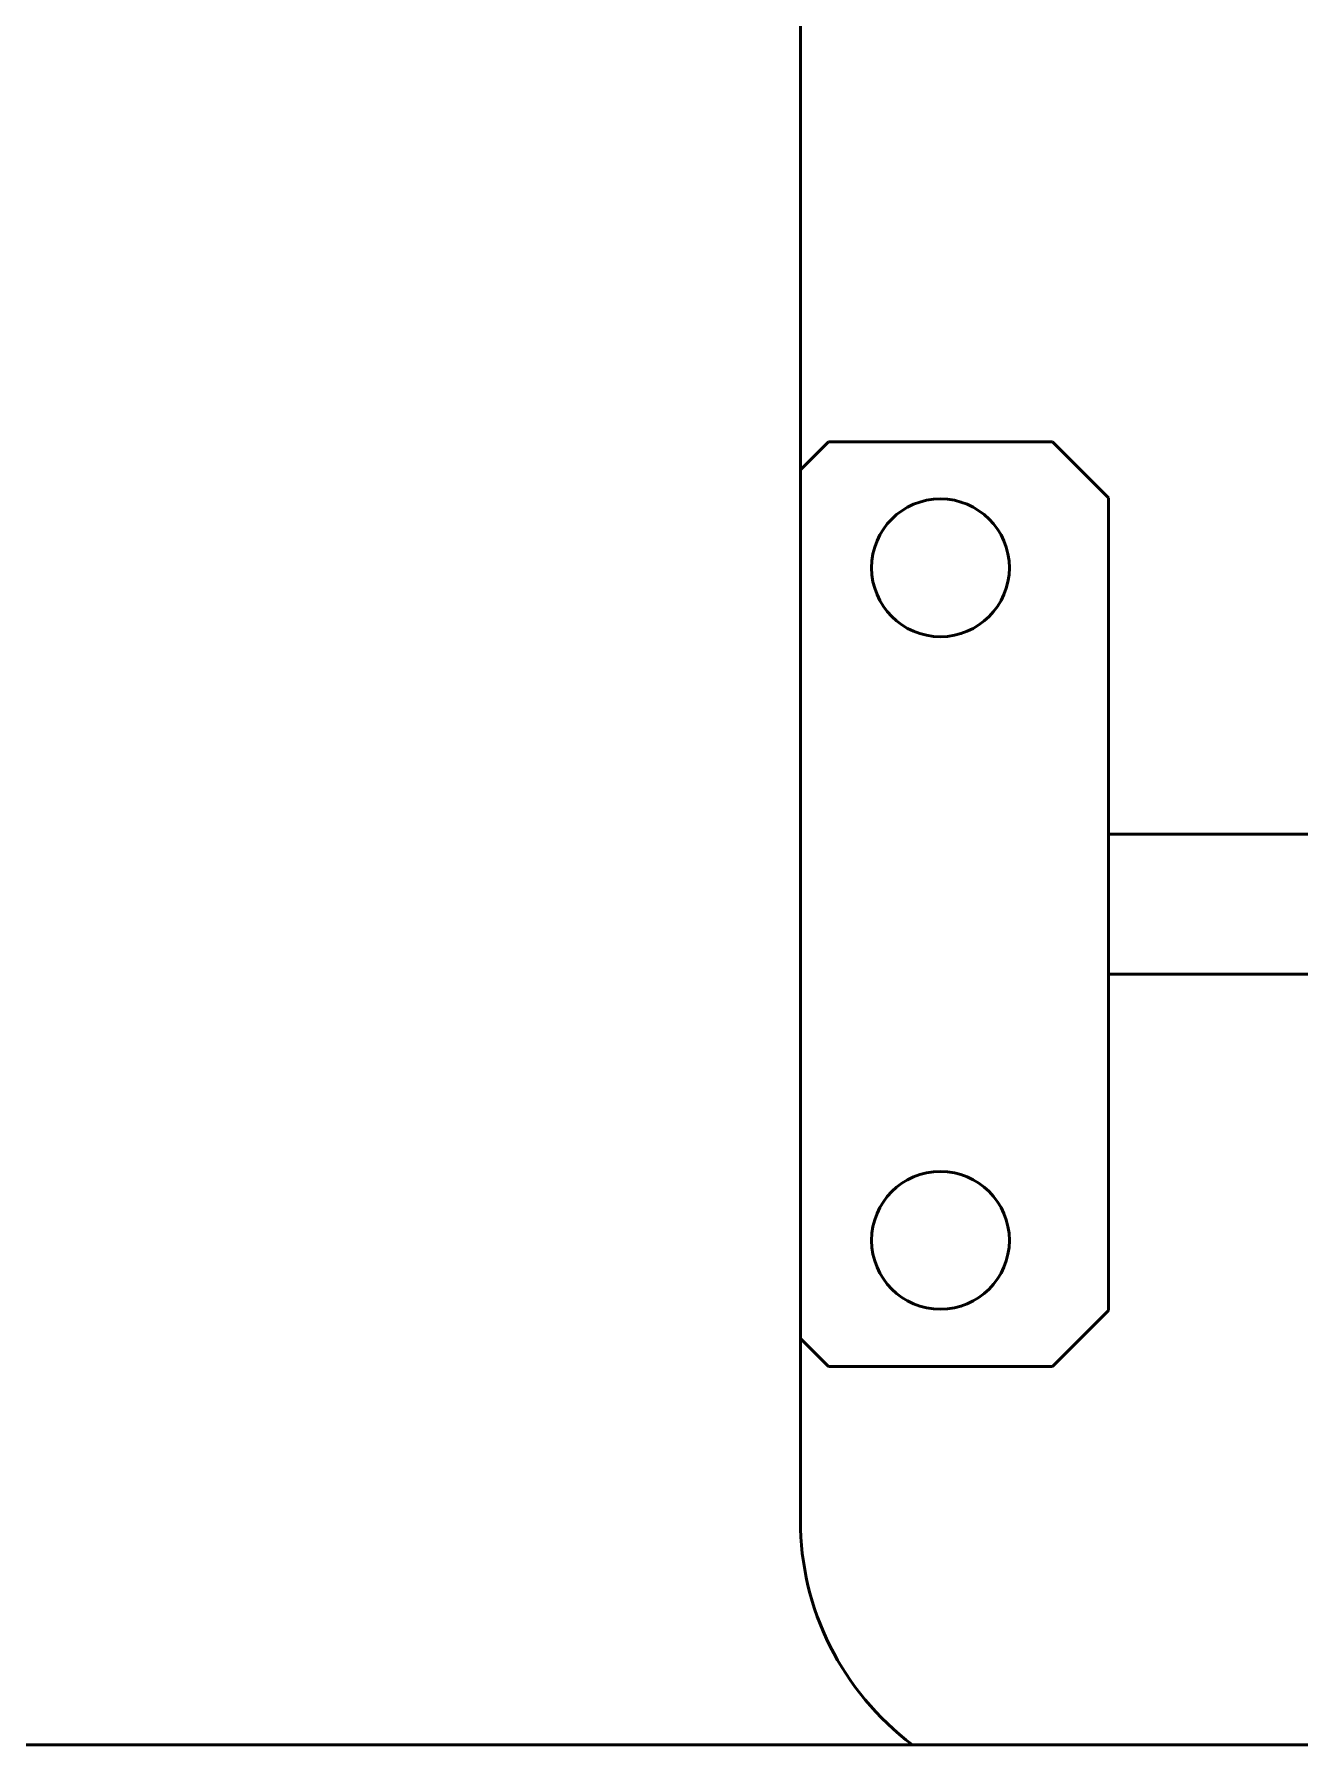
# Model space of a CAD drawing. Header units: millimetres. Extents: x 845401 to 948039, y 511594 to 550263.
# Drawn here: x 913201.8 to 913247, y 544546.2 to 544607.3 of the extents above; entities that cross this region are included whole.
import ezdxf

# ---------------------------------------------------------------- set-up
doc = ezdxf.new("R2010")
doc.units = ezdxf.units.MM
doc.layers.add('可见 (ISO)', color=7, linetype='Continuous', lineweight=50)

# ---------------------------------------------------------------- blocks, each defined once
blk = doc.blocks.new('A$C2A4E01FC')
at = {"layer": '可见 (ISO)', "color": 251}
for p, q in [((872.5, 529.351), (872.5, 609.351)), ((872.5, 566.851), (873.5, 567.851)), ((881.5, 567.851), (873.5, 567.851)), ((881.5, 567.851), (883.5, 565.851)), ((883.5, 536.851), (883.5, 565.851)), ((883.5, 553.851), (891.809, 553.851)), ((883.5, 548.851), (891.809, 548.851)), ((883.5, 536.851), (881.5, 534.851)), ((873.5, 534.851), (872.5, 535.851)), ((873.5, 534.851), (881.5, 534.851)), ((942.5, 521.351), (772, 521.351))]:
    blk.add_line(p, q, dxfattribs=at)
for centre in [(877.5, 563.351), (877.5, 539.351)]:
    blk.add_circle(centre, 2.459, dxfattribs=at)
blk.add_arc((882.5, 529.351), 10, 180, 233.1301, dxfattribs=at)

msp = doc.modelspace()

# ---------------------------------------------------------------- block references
msp.add_blockref('A$C2A4E01FC', (912356.693, 544024.865))

doc.saveas('drawing.dxf')
